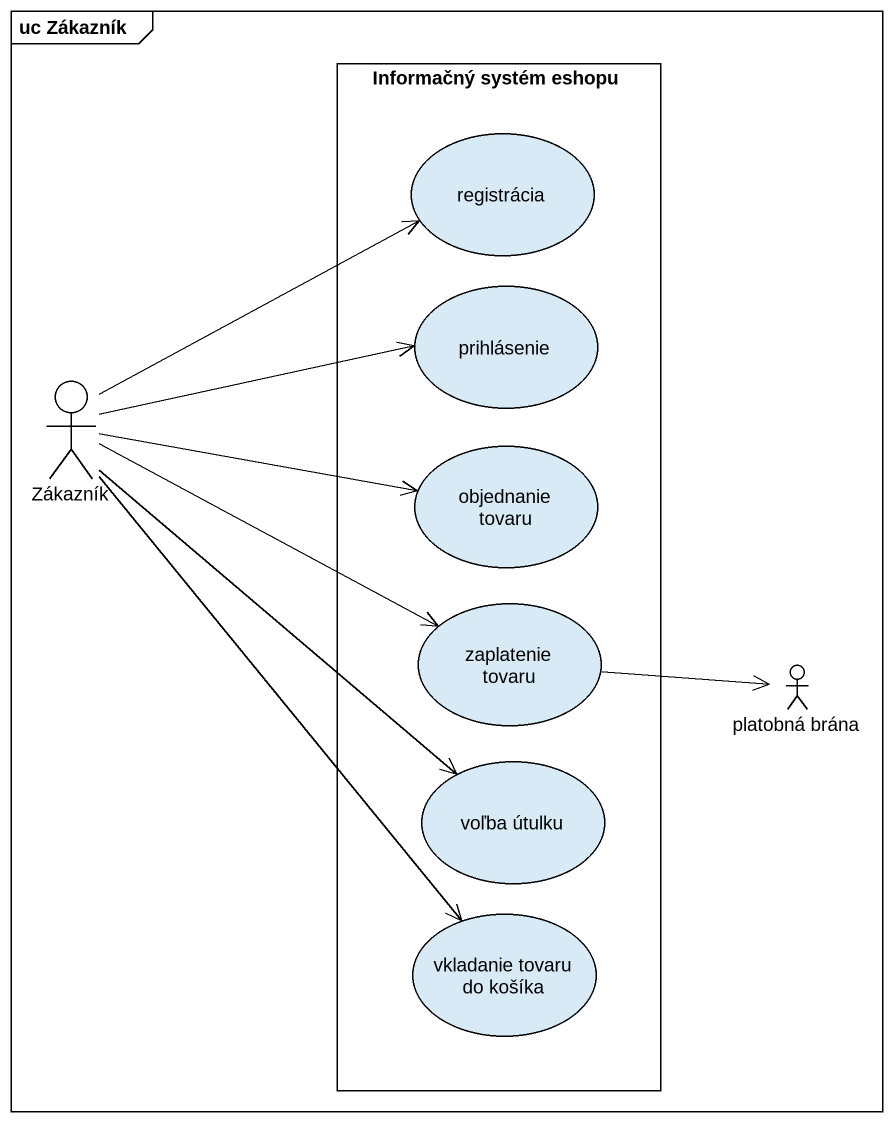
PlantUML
@startuml
mainframe uc Zákazník
rectangle "Informačný systém eshopu" as Informačný_systém_eshopu {
  usecase registrácia
  usecase prihlásenie
  usecase "objednanie tovaru" as objednanie_tovaru
  usecase "zaplatenie tovaru" as zaplatenie_tovaru
  usecase "voľba útulku" as voľba_útulku
  usecase "vkladanie tovaru do košíka" as vkladanie_tovaru_do_košíka
}
actor Zákazník
actor "platobná brána" as platobná_brána
Zákazník -up-> registrácia
Zákazník -right-> prihlásenie
Zákazník -right-> objednanie_tovaru
Zákazník -right-> zaplatenie_tovaru
Zákazník --> voľba_útulku
Zákazník --> vkladanie_tovaru_do_košíka
platobná_brána <-left- zaplatenie_tovaru
@enduml
